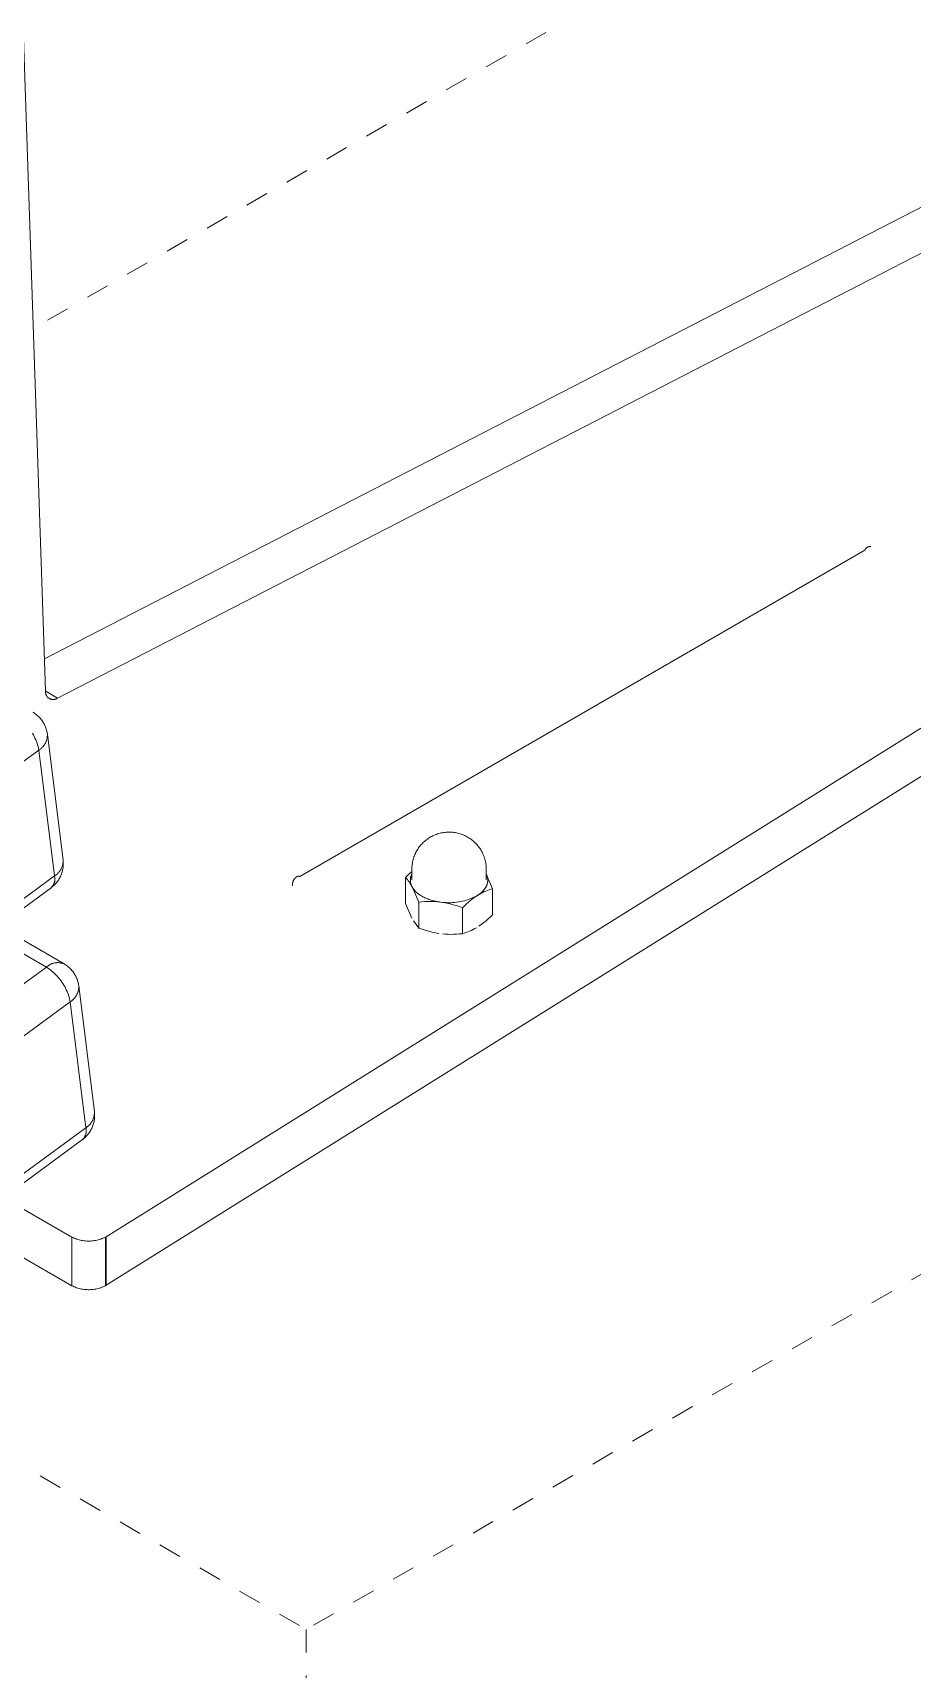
# Model space of a CAD drawing. Header units: inches. Extents: x -16 to 183, y -17 to 123.
# Drawn here: x 28.87 to 32.69, y -10.51 to -3.4 of the extents above; entities that cross this region are included whole.
import ezdxf

# ---------------------------------------------------------------- set-up
doc = ezdxf.new("R2010")
doc.units = ezdxf.units.IN
doc.linetypes.add('HIDDEN', pattern=[1.905, 1.27, -0.635])
doc.layers.add('ZANO_R', color=7, linetype='Continuous', lineweight=0)
doc.layers.add('ZANO_R_przerywana', color=250, linetype='HIDDEN', lineweight=0)

msp = doc.modelspace()

# ---------------------------------------------------------------- linework, layer by layer
at = {"layer": 'ZANO_R'}
for p, q in [((28.7437, -0.99104), (28.92195, -6.25838)), ((28.91722, -6.11867), (33.9804, -3.51143)), ((28.97381, -6.28926), (34.16326, -3.617)), ((29.18484, -8.62848), (34.96086, -5.02316)), ((29.18484, -8.83962), (34.96086, -5.23429)), ((32.48058, -5.64702), (30.02541, -7.06451)), ((32.48087, -5.64626), (32.48058, -5.64702)), ((32.48119, -5.64552), (32.48087, -5.64626)), ((32.48153, -5.64479), (32.48119, -5.64552)), ((32.4819, -5.64407), (32.48153, -5.64479)), ((32.48229, -5.64336), (32.4819, -5.64407)), ((32.48271, -5.64267), (32.48229, -5.64336)), ((32.48315, -5.64199), (32.48271, -5.64267)), ((32.48362, -5.64133), (32.48315, -5.64199)), ((32.4841, -5.64068), (32.48362, -5.64133)), ((32.48461, -5.64005), (32.4841, -5.64068)), ((32.48514, -5.63944), (32.48461, -5.64005)), ((32.48569, -5.63885), (32.48514, -5.63944)), ((32.48627, -5.63828), (32.48569, -5.63885)), ((32.48686, -5.63773), (32.48627, -5.63828)), ((32.48747, -5.63719), (32.48686, -5.63773)), ((32.48809, -5.63669), (32.48747, -5.63719)), ((32.48874, -5.6362), (32.48809, -5.63669)), ((32.4894, -5.63573), (32.48874, -5.6362)), ((32.49008, -5.63529), (32.4894, -5.63573)), ((32.49077, -5.63487), (32.49008, -5.63529)), ((32.49148, -5.63448), (32.49077, -5.63487)), ((32.4922, -5.63411), (32.49148, -5.63448)), ((32.49293, -5.63377), (32.4922, -5.63411)), ((32.49368, -5.63345), (32.49293, -5.63377)), ((32.49443, -5.63316), (32.49368, -5.63345)), ((32.49519, -5.63289), (32.49443, -5.63316)), ((32.49597, -5.63265), (32.49519, -5.63289)), ((32.49675, -5.63244), (32.49597, -5.63265)), ((32.49753, -5.63225), (32.49675, -5.63244)), ((32.49833, -5.6321), (32.49753, -5.63225)), ((32.49913, -5.63197), (32.49833, -5.6321)), ((32.49993, -5.63186), (32.49913, -5.63197)), ((32.50073, -5.63179), (32.49993, -5.63186)), ((32.50154, -5.63174), (32.50073, -5.63179)), ((32.50235, -5.63173), (32.50154, -5.63174)), ((32.50316, -5.63173), (32.50235, -5.63173)), ((32.50397, -5.63177), (32.50316, -5.63173)), ((32.50477, -5.63184), (32.50397, -5.63177)), ((32.50558, -5.63193), (32.50477, -5.63184)), ((32.50638, -5.63205), (32.50558, -5.63193)), ((28.92163, -6.26176), (28.9216, -6.26289)), ((28.9216, -6.26289), (28.9216, -6.26403)), ((28.9216, -6.26403), (28.92165, -6.26516)), ((28.9217, -6.26063), (28.92163, -6.26176)), ((28.92165, -6.26516), (28.92174, -6.26629)), ((28.9218, -6.2595), (28.9217, -6.26063)), ((28.92174, -6.26629), (28.92187, -6.26742)), ((28.92195, -6.25838), (28.9218, -6.2595)), ((28.92187, -6.26742), (28.92203, -6.26854)), ((28.97381, -6.28926), (28.92199, -6.25935)), ((28.92203, -6.26854), (28.92224, -6.26965)), ((28.92224, -6.26965), (28.92248, -6.27076)), ((28.92248, -6.27076), (28.92276, -6.27186)), ((28.92276, -6.27186), (28.92308, -6.27295)), ((28.92308, -6.27295), (28.92344, -6.27402)), ((28.92344, -6.27402), (28.92384, -6.27508)), ((28.92384, -6.27508), (28.92427, -6.27613)), ((28.92427, -6.27613), (28.92474, -6.27716)), ((28.92474, -6.27716), (28.92524, -6.27818)), ((28.92524, -6.27818), (28.92578, -6.27918)), ((28.92578, -6.27918), (28.92635, -6.28016)), ((28.92635, -6.28016), (28.92696, -6.28111)), ((28.92696, -6.28111), (28.9276, -6.28205)), ((28.9276, -6.28205), (28.92827, -6.28296)), ((28.92827, -6.28296), (28.92897, -6.28385)), ((28.92897, -6.28385), (28.9297, -6.28472)), ((28.9297, -6.28472), (28.93047, -6.28556)), ((28.93047, -6.28556), (28.93126, -6.28637)), ((28.93126, -6.28637), (28.93208, -6.28715)), ((28.93208, -6.28715), (28.93292, -6.28791)), ((28.93292, -6.28791), (28.9338, -6.28863)), ((28.9338, -6.28863), (28.93469, -6.28933)), ((28.93469, -6.28933), (28.93561, -6.28999)), ((28.93561, -6.28999), (28.93655, -6.29062)), ((28.93655, -6.29062), (28.93752, -6.29122)), ((28.93752, -6.29122), (28.9385, -6.29178)), ((28.9385, -6.29178), (28.9395, -6.29231)), ((28.9395, -6.29231), (28.94053, -6.2928)), ((28.94053, -6.2928), (28.94156, -6.29326)), ((28.94156, -6.29326), (28.94261, -6.29368)), ((28.94261, -6.29368), (28.94368, -6.29406)), ((28.94368, -6.29406), (28.94476, -6.29441)), ((28.94476, -6.29441), (28.94585, -6.29472)), ((28.94585, -6.29472), (28.94695, -6.29499)), ((28.94695, -6.29499), (28.94806, -6.29522)), ((28.94806, -6.29522), (28.94918, -6.29542)), ((28.94918, -6.29542), (28.9503, -6.29557)), ((28.9503, -6.29557), (28.95143, -6.29569)), ((28.95143, -6.29569), (28.95256, -6.29577)), ((28.95256, -6.29577), (28.95369, -6.2958)), ((28.95369, -6.2958), (28.95483, -6.2958)), ((28.95483, -6.2958), (28.95596, -6.29576)), ((28.95596, -6.29576), (28.95709, -6.29568)), ((28.95709, -6.29568), (28.95822, -6.29556)), ((28.95822, -6.29556), (28.95934, -6.2954)), ((28.95934, -6.2954), (28.96046, -6.2952)), ((28.96046, -6.2952), (28.96157, -6.29497)), ((28.96157, -6.29497), (28.96266, -6.29469)), ((28.96266, -6.29469), (28.96375, -6.29438)), ((28.96375, -6.29438), (28.96483, -6.29403)), ((28.96483, -6.29403), (28.9659, -6.29364)), ((28.9659, -6.29364), (28.96695, -6.29322)), ((28.96695, -6.29322), (28.96798, -6.29275)), ((28.96798, -6.29275), (28.969, -6.29226)), ((28.969, -6.29226), (28.97, -6.29173)), ((28.97, -6.29173), (28.97099, -6.29116)), ((28.97099, -6.29116), (28.97195, -6.29056)), ((28.97195, -6.29056), (28.97289, -6.28993)), ((28.97289, -6.28993), (28.97381, -6.28926)), ((28.86575, -6.35047), (28.86954, -6.35274)), ((28.86954, -6.35274), (28.87325, -6.35514)), ((28.87325, -6.35514), (28.87687, -6.35767)), ((28.87687, -6.35767), (28.8804, -6.36032)), ((28.8804, -6.36032), (28.88384, -6.36308)), ((28.88384, -6.36308), (28.88719, -6.36597)), ((28.88719, -6.36597), (28.89043, -6.36896)), ((28.89043, -6.36896), (28.89357, -6.37207)), ((28.89357, -6.37207), (28.89661, -6.37528)), ((28.89661, -6.37528), (28.89953, -6.37859)), ((28.89953, -6.37859), (28.90233, -6.382)), ((28.90233, -6.382), (28.90502, -6.38551)), ((28.90502, -6.38551), (28.90759, -6.3891)), ((28.90759, -6.3891), (28.91003, -6.39278)), ((28.91003, -6.39278), (28.91235, -6.39654)), ((28.86852, -6.44933), (28.86465, -6.44254)), ((28.87217, -6.45625), (28.86852, -6.44933)), ((28.87558, -6.46329), (28.87217, -6.45625)), ((28.87874, -6.47044), (28.87558, -6.46329)), ((28.91235, -6.39654), (28.91453, -6.40038)), ((28.91453, -6.40038), (28.91659, -6.40429)), ((28.91659, -6.40429), (28.91851, -6.40827)), ((28.91851, -6.40827), (28.92029, -6.41231)), ((28.92029, -6.41231), (28.92193, -6.41641)), ((28.92193, -6.41641), (28.92343, -6.42056)), ((28.92343, -6.42056), (28.92479, -6.42477)), ((28.92479, -6.42477), (28.926, -6.42901)), ((28.926, -6.42901), (28.92707, -6.4333)), ((28.92707, -6.4333), (28.92799, -6.43762)), ((28.92737, -6.46732), (28.92794, -6.46474)), ((28.92794, -6.46474), (28.92841, -6.46214)), ((28.92799, -6.43762), (28.92877, -6.44197)), ((28.92841, -6.46214), (28.9288, -6.45953)), ((28.92877, -6.44197), (28.92939, -6.44634)), ((28.9288, -6.45953), (28.9291, -6.4569)), ((28.9291, -6.4569), (28.92931, -6.45427)), ((28.92931, -6.45427), (28.92943, -6.45162)), ((28.92946, -6.44898), (28.92939, -6.44634)), ((28.92941, -6.44646), (28.99748, -6.99297)), ((28.92943, -6.45162), (28.92946, -6.44898)), ((28.89253, -6.51522), (28.38509, -6.88681)), ((28.88167, -6.4777), (28.87874, -6.47044)), ((28.88435, -6.48505), (28.88167, -6.4777)), ((28.88677, -6.49248), (28.88435, -6.48505)), ((28.88895, -6.5), (28.88677, -6.49248)), ((28.89087, -6.50758), (28.88895, -6.5)), ((28.89253, -6.51522), (28.89087, -6.50758)), ((28.89253, -6.51522), (28.89476, -6.51381)), ((28.96061, -7.06185), (28.89253, -6.51522)), ((28.89476, -6.51381), (28.89695, -6.51232)), ((28.89695, -6.51232), (28.89908, -6.51076)), ((28.89908, -6.51076), (28.90116, -6.50912)), ((28.90116, -6.50912), (28.90318, -6.50742)), ((28.90318, -6.50742), (28.90514, -6.50564)), ((28.90514, -6.50564), (28.90703, -6.5038)), ((28.90703, -6.5038), (28.90887, -6.5019)), ((28.90887, -6.5019), (28.91063, -6.49993)), ((28.91063, -6.49993), (28.91233, -6.49791)), ((28.91233, -6.49791), (28.91396, -6.49582)), ((28.91396, -6.49582), (28.91551, -6.49368)), ((28.91551, -6.49368), (28.91699, -6.49149)), ((28.91699, -6.49149), (28.9184, -6.48926)), ((28.9184, -6.48926), (28.91972, -6.48697)), ((28.91972, -6.48697), (28.92097, -6.48464)), ((28.92097, -6.48464), (28.92214, -6.48227)), ((28.92214, -6.48227), (28.92322, -6.47986)), ((28.92322, -6.47986), (28.92422, -6.47741)), ((28.92422, -6.47741), (28.92514, -6.47493)), ((28.92514, -6.47493), (28.92597, -6.47242)), ((28.92597, -6.47242), (28.92671, -6.46988)), ((28.92671, -6.46988), (28.92737, -6.46732)), ((30.5896, -6.89559), (30.59433, -6.89279)), ((30.59433, -6.89279), (30.59916, -6.89015)), ((30.59916, -6.89015), (30.60408, -6.88767)), ((30.60408, -6.88767), (30.60907, -6.88537)), ((30.60907, -6.88537), (30.61414, -6.88324)), ((30.61414, -6.88324), (30.61929, -6.88128)), ((30.61929, -6.88128), (30.62449, -6.87949)), ((30.62449, -6.87949), (30.62975, -6.87789)), ((30.62975, -6.87789), (30.63507, -6.87646)), ((30.63507, -6.87646), (30.64043, -6.87522)), ((30.64043, -6.87522), (30.64583, -6.87416)), ((30.64583, -6.87416), (30.65126, -6.87328)), ((30.65126, -6.87328), (30.65672, -6.87259)), ((30.65672, -6.87259), (30.6622, -6.87209)), ((30.6622, -6.87209), (30.66769, -6.87177)), ((30.66769, -6.87177), (30.67319, -6.87164)), ((30.67319, -6.87164), (30.67869, -6.8717)), ((30.67869, -6.8717), (30.68419, -6.87194)), ((30.68419, -6.87194), (30.68968, -6.87237)), ((30.68968, -6.87237), (30.69514, -6.87299)), ((30.69514, -6.87299), (30.70063, -6.8738)), ((30.70063, -6.8738), (30.70609, -6.8748)), ((30.70609, -6.8748), (30.7115, -6.87598)), ((30.7115, -6.87598), (30.71688, -6.87735)), ((30.71688, -6.87735), (30.7222, -6.87891)), ((30.7222, -6.87891), (30.72747, -6.88064)), ((30.72747, -6.88064), (30.73267, -6.88256)), ((30.73267, -6.88256), (30.73781, -6.88465)), ((30.73781, -6.88465), (30.74287, -6.88692)), ((30.74287, -6.88692), (30.74785, -6.88936)), ((30.74785, -6.88936), (30.75275, -6.89196)), ((30.75275, -6.89196), (30.75755, -6.89474)), ((30.52582, -6.96935), (30.52809, -6.96433)), ((30.52809, -6.96433), (30.53052, -6.95939)), ((30.53052, -6.95939), (30.53311, -6.95454)), ((30.53311, -6.95454), (30.53588, -6.94978)), ((30.53588, -6.94978), (30.5388, -6.94512)), ((30.5388, -6.94512), (30.54188, -6.94056)), ((30.54188, -6.94056), (30.54511, -6.93611)), ((30.54511, -6.93611), (30.54849, -6.93177)), ((30.54849, -6.93177), (30.55202, -6.92754)), ((30.55202, -6.92754), (30.55569, -6.92344)), ((30.55569, -6.92344), (30.55949, -6.91947)), ((30.55949, -6.91947), (30.56343, -6.91563)), ((30.56343, -6.91563), (30.5675, -6.91193)), ((30.5675, -6.91193), (30.57169, -6.90836)), ((30.57169, -6.90836), (30.576, -6.90494)), ((30.576, -6.90494), (30.58043, -6.90167)), ((30.58043, -6.90167), (30.58496, -6.89855)), ((30.58496, -6.89855), (30.5896, -6.89559)), ((30.75755, -6.89474), (30.76225, -6.89768)), ((30.76225, -6.89768), (30.76685, -6.90078)), ((30.76685, -6.90078), (30.77134, -6.90403)), ((30.77134, -6.90403), (30.77572, -6.90744)), ((30.77572, -6.90744), (30.77997, -6.91099)), ((30.77997, -6.91099), (30.78411, -6.91469)), ((30.78411, -6.91469), (30.78811, -6.91853)), ((30.78811, -6.91853), (30.79198, -6.9225)), ((30.79198, -6.9225), (30.79571, -6.92661)), ((30.79571, -6.92661), (30.7993, -6.93084)), ((30.7993, -6.93084), (30.80274, -6.93519)), ((30.80274, -6.93519), (30.80603, -6.93965)), ((30.80603, -6.93965), (30.80916, -6.94423)), ((30.80916, -6.94423), (30.81214, -6.94891)), ((30.81214, -6.94891), (30.81495, -6.95369)), ((30.81495, -6.95369), (30.8176, -6.95856)), ((30.8176, -6.95856), (30.82007, -6.96352)), ((30.82007, -6.96352), (30.82238, -6.96856)), ((28.98648, -7.03588), (28.98781, -7.0336)), ((28.98781, -7.0336), (28.98906, -7.03127)), ((28.98906, -7.03127), (28.99022, -7.02889)), ((28.99022, -7.02889), (28.99131, -7.02648)), ((28.99131, -7.02648), (28.99231, -7.02404)), ((28.99231, -7.02404), (28.99322, -7.02156)), ((28.99322, -7.02156), (28.99405, -7.01905)), ((28.99405, -7.01905), (28.9948, -7.01651)), ((28.9948, -7.01651), (28.99545, -7.01395)), ((28.99583, -7.03515), (28.99485, -7.03951)), ((28.99545, -7.01395), (28.99602, -7.01137)), ((28.99665, -7.03075), (28.99583, -7.03515)), ((28.99602, -7.01137), (28.9965, -7.00877)), ((28.9965, -7.00877), (28.99689, -7.00615)), ((28.99733, -7.02634), (28.99665, -7.03075)), ((28.99689, -7.00615), (28.99719, -7.00353)), ((28.99719, -7.00353), (28.9974, -7.00089)), ((28.99785, -7.0219), (28.99733, -7.02634)), ((28.9974, -7.00089), (28.99751, -6.99825)), ((28.99754, -6.99561), (28.99748, -6.99297)), ((28.99751, -6.99825), (28.99754, -6.99561)), ((28.99773, -6.99512), (28.99813, -6.99957)), ((28.99821, -7.01744), (28.99785, -7.0219)), ((28.99813, -6.99957), (28.99839, -7.00404)), ((28.99842, -7.01298), (28.99821, -7.01744)), ((28.99839, -7.00404), (28.99848, -7.00851)), ((28.99848, -7.00851), (28.99842, -7.01298)), ((30.51265, -7.03325), (30.51275, -7.02778)), ((30.51265, -7.07823), (30.51265, -7.03325)), ((30.51275, -7.02778), (30.51302, -7.02232)), ((30.51302, -7.02232), (30.51349, -7.01686)), ((30.51349, -7.01686), (30.51413, -7.01143)), ((30.51413, -7.01143), (30.51496, -7.00602)), ((30.51496, -7.00602), (30.51598, -7.00064)), ((30.51598, -7.00064), (30.51717, -6.9953)), ((30.51717, -6.9953), (30.51855, -6.99001)), ((30.51855, -6.99001), (30.5201, -6.98476)), ((30.5201, -6.98476), (30.52183, -6.97957)), ((30.52183, -6.97957), (30.52374, -6.97444)), ((30.52374, -6.97444), (30.52582, -6.96935)), ((30.82238, -6.96856), (30.82451, -6.97368)), ((30.82451, -6.97368), (30.82647, -6.97887)), ((30.82647, -6.97887), (30.82824, -6.98413)), ((30.82824, -6.98413), (30.82984, -6.98944)), ((30.82984, -6.98944), (30.83125, -6.9948)), ((30.83125, -6.9948), (30.83248, -7.00021)), ((30.83248, -7.00021), (30.83352, -7.00566)), ((30.83352, -7.00566), (30.83437, -7.01114)), ((30.83437, -7.01114), (30.83504, -7.01664)), ((30.83504, -7.01664), (30.83551, -7.02217)), ((30.83551, -7.02217), (30.8358, -7.02771)), ((30.8358, -7.02771), (30.83589, -7.03325)), ((30.83589, -7.03325), (30.83589, -7.07823)), ((28.45318, -7.43344), (28.96061, -7.06185)), ((28.95136, -7.10686), (28.95244, -7.10539)), ((28.95244, -7.10539), (28.95347, -7.10388)), ((28.95347, -7.10388), (28.95444, -7.10233)), ((28.95688, -7.10408), (28.95354, -7.10705)), ((28.95444, -7.10233), (28.95537, -7.10075)), ((28.95537, -7.10075), (28.95623, -7.09915)), ((28.95623, -7.09915), (28.95705, -7.09751)), ((28.96011, -7.10099), (28.95688, -7.10408)), ((28.95705, -7.09751), (28.9578, -7.09585)), ((28.9578, -7.09585), (28.9585, -7.09416)), ((28.9585, -7.09416), (28.95914, -7.09244)), ((28.95914, -7.09244), (28.95972, -7.09071)), ((28.95972, -7.09071), (28.96024, -7.08896)), ((28.96323, -7.09779), (28.96011, -7.10099)), ((28.96024, -7.08896), (28.9607, -7.08719)), ((28.96061, -7.06185), (28.96285, -7.06044)), ((28.96102, -7.06363), (28.96061, -7.06185)), ((28.9607, -7.08719), (28.9611, -7.08541)), ((28.96137, -7.06542), (28.96102, -7.06363)), ((28.9611, -7.08541), (28.96144, -7.08361)), ((28.96166, -7.06723), (28.96137, -7.06542)), ((28.96144, -7.08361), (28.96171, -7.0818)), ((28.96189, -7.06904), (28.96166, -7.06723)), ((28.96171, -7.0818), (28.96192, -7.07999)), ((28.96205, -7.07086), (28.96189, -7.06904)), ((28.96192, -7.07999), (28.96207, -7.07817)), ((28.96215, -7.07269), (28.96205, -7.07086)), ((28.96207, -7.07817), (28.96216, -7.07634)), ((28.96219, -7.07452), (28.96215, -7.07269)), ((28.96216, -7.07634), (28.96219, -7.07452)), ((28.96285, -7.06044), (28.96503, -7.05895)), ((28.96625, -7.09449), (28.96323, -7.09779)), ((28.96503, -7.05895), (28.96716, -7.05739)), ((28.96914, -7.09108), (28.96625, -7.09449)), ((28.96716, -7.05739), (28.96924, -7.05575)), ((28.97192, -7.08758), (28.96914, -7.09108)), ((28.96924, -7.05575), (28.97126, -7.05404)), ((28.97126, -7.05404), (28.97322, -7.05227)), ((28.97457, -7.08398), (28.97192, -7.08758)), ((28.97322, -7.05227), (28.97512, -7.05043)), ((28.97709, -7.08029), (28.97457, -7.08398)), ((28.97512, -7.05043), (28.97695, -7.04852)), ((28.97695, -7.04852), (28.97872, -7.04656)), ((28.97949, -7.07652), (28.97709, -7.08029)), ((28.97872, -7.04656), (28.98041, -7.04453)), ((28.98176, -7.07267), (28.97949, -7.07652)), ((28.98041, -7.04453), (28.98204, -7.04245)), ((28.98389, -7.06874), (28.98176, -7.07267)), ((28.98204, -7.04245), (28.9836, -7.04031)), ((28.9836, -7.04031), (28.98508, -7.03812)), ((28.98588, -7.06474), (28.98389, -7.06874)), ((28.98508, -7.03812), (28.98648, -7.03588)), ((28.98774, -7.06067), (28.98588, -7.06474)), ((28.98945, -7.05654), (28.98774, -7.06067)), ((28.99102, -7.05236), (28.98945, -7.05654)), ((28.99244, -7.04812), (28.99102, -7.05236)), ((28.99372, -7.04383), (28.99244, -7.04812)), ((28.99485, -7.03951), (28.99372, -7.04383)), ((29.99424, -7.09603), (29.9942, -7.09693)), ((29.9942, -7.09693), (29.9942, -7.09737)), ((29.9942, -7.09737), (29.9942, -7.09781)), ((29.9942, -7.09781), (29.99421, -7.09824)), ((29.99421, -7.09824), (29.99423, -7.09867)), ((29.99423, -7.09867), (29.99425, -7.09909)), ((29.9943, -7.0951), (29.99424, -7.09603)), ((29.99425, -7.09909), (29.99428, -7.0995)), ((29.99428, -7.0995), (29.99432, -7.0999)), ((29.99441, -7.09415), (29.9943, -7.0951)), ((29.99432, -7.0999), (29.99437, -7.1003)), ((29.99437, -7.1003), (29.99443, -7.10068)), ((29.99454, -7.09319), (29.99441, -7.09415)), ((29.99443, -7.10068), (29.99449, -7.10106)), ((29.99449, -7.10106), (29.99456, -7.10144)), ((29.99471, -7.09221), (29.99454, -7.09319)), ((29.99456, -7.10144), (29.99463, -7.1018)), ((29.99463, -7.1018), (29.99471, -7.10216)), ((29.99491, -7.09122), (29.99471, -7.09221)), ((29.99471, -7.10216), (29.9948, -7.10251)), ((29.9948, -7.10251), (29.9949, -7.10285)), ((29.9949, -7.10285), (29.995, -7.10318)), ((29.99514, -7.09021), (29.99491, -7.09122)), ((29.99541, -7.0892), (29.99514, -7.09021)), ((29.9957, -7.08819), (29.99541, -7.0892)), ((29.99603, -7.08718), (29.9957, -7.08819)), ((29.99639, -7.08616), (29.99603, -7.08718)), ((29.99678, -7.08516), (29.99639, -7.08616)), ((29.99719, -7.08415), (29.99678, -7.08516)), ((29.99763, -7.08316), (29.99719, -7.08415)), ((29.99809, -7.08218), (29.99763, -7.08316)), ((29.99858, -7.08121), (29.99809, -7.08218)), ((29.99909, -7.08027), (29.99858, -7.08121)), ((29.99961, -7.07933), (29.99909, -7.08027)), ((30.00015, -7.07843), (29.99961, -7.07933)), ((30.00071, -7.07754), (30.00015, -7.07843)), ((30.00128, -7.07668), (30.00071, -7.07754)), ((30.00187, -7.07584), (30.00128, -7.07668)), ((30.00246, -7.07503), (30.00187, -7.07584)), ((30.00306, -7.07425), (30.00246, -7.07503)), ((30.00367, -7.07349), (30.00306, -7.07425)), ((30.00431, -7.07274), (30.00367, -7.07349)), ((30.00496, -7.072), (30.00431, -7.07274)), ((30.00564, -7.07128), (30.00496, -7.072)), ((30.00633, -7.07057), (30.00564, -7.07128)), ((30.00704, -7.06989), (30.00633, -7.07057)), ((30.00777, -7.06923), (30.00704, -7.06989)), ((30.00851, -7.06859), (30.00777, -7.06923)), ((30.00926, -7.06798), (30.00851, -7.06859)), ((30.01002, -7.0674), (30.00926, -7.06798)), ((30.01079, -7.06686), (30.01002, -7.0674)), ((30.01157, -7.06634), (30.01079, -7.06686)), ((30.01196, -7.0661), (30.01157, -7.06634)), ((30.01235, -7.06587), (30.01196, -7.0661)), ((30.01275, -7.06564), (30.01235, -7.06587)), ((30.01314, -7.06543), (30.01275, -7.06564)), ((30.01353, -7.06522), (30.01314, -7.06543)), ((30.01392, -7.06502), (30.01353, -7.06522)), ((30.01432, -7.06484), (30.01392, -7.06502)), ((30.01471, -7.06466), (30.01432, -7.06484)), ((30.0151, -7.0645), (30.01471, -7.06466)), ((30.01549, -7.06434), (30.0151, -7.0645)), ((30.01587, -7.0642), (30.01549, -7.06434)), ((30.01626, -7.06407), (30.01587, -7.0642)), ((30.01664, -7.06394), (30.01626, -7.06407)), ((30.01702, -7.06383), (30.01664, -7.06394)), ((30.0174, -7.06373), (30.01702, -7.06383)), ((30.01778, -7.06364), (30.0174, -7.06373)), ((30.01815, -7.06356), (30.01778, -7.06364)), ((30.01852, -7.06349), (30.01815, -7.06356)), ((30.01888, -7.06343), (30.01852, -7.06349)), ((30.01924, -7.06338), (30.01888, -7.06343)), ((30.0196, -7.06335), (30.01924, -7.06338)), ((30.01996, -7.06332), (30.0196, -7.06335)), ((30.0203, -7.06331), (30.01996, -7.06332)), ((30.02065, -7.0633), (30.0203, -7.06331)), ((30.02099, -7.0633), (30.02065, -7.0633)), ((30.02132, -7.06332), (30.02099, -7.0633)), ((30.02165, -7.06335), (30.02132, -7.06332)), ((30.02198, -7.06338), (30.02165, -7.06335)), ((30.0223, -7.06343), (30.02198, -7.06338)), ((30.02261, -7.06348), (30.0223, -7.06343)), ((30.02292, -7.06354), (30.02261, -7.06348)), ((30.02322, -7.06362), (30.02292, -7.06354)), ((30.02351, -7.0637), (30.02322, -7.06362)), ((30.0238, -7.06379), (30.02351, -7.0637)), ((30.02409, -7.06389), (30.0238, -7.06379)), ((30.02436, -7.064), (30.02409, -7.06389)), ((30.02463, -7.06411), (30.02436, -7.064)), ((30.0249, -7.06424), (30.02463, -7.06411)), ((30.02516, -7.06437), (30.0249, -7.06424)), ((30.02541, -7.06451), (30.02516, -7.06437)), ((30.49858, -7.05548), (30.48494, -7.06836)), ((30.48494, -7.18108), (30.48494, -7.06836)), ((30.48494, -7.06836), (30.48913, -7.07307)), ((30.48913, -7.07307), (30.49317, -7.07793)), ((30.49317, -7.07793), (30.49703, -7.08291)), ((30.49703, -7.08291), (30.50074, -7.08802)), ((30.51265, -7.04308), (30.49858, -7.05548)), ((30.50074, -7.08802), (30.50426, -7.09325)), ((30.50426, -7.09325), (30.50762, -7.09859)), ((30.50619, -7.081), (30.50622, -7.079)), ((30.50623, -7.08299), (30.50619, -7.081)), ((30.50622, -7.079), (30.50631, -7.07701)), ((30.50634, -7.08498), (30.50623, -7.08299)), ((30.50631, -7.07701), (30.50648, -7.07502)), ((30.50652, -7.08697), (30.50634, -7.08498)), ((30.50648, -7.07502), (30.50671, -7.07304)), ((30.50676, -7.08895), (30.50652, -7.08697)), ((30.50671, -7.07304), (30.50701, -7.07107)), ((30.50707, -7.09092), (30.50676, -7.08895)), ((30.50701, -7.07107), (30.50737, -7.06911)), ((30.50745, -7.09288), (30.50707, -7.09092)), ((30.50737, -7.06911), (30.50781, -7.06716)), ((30.5079, -7.09482), (30.50745, -7.09288)), ((30.50762, -7.09859), (30.51079, -7.10404)), ((30.50781, -7.06716), (30.50831, -7.06523)), ((30.50841, -7.09675), (30.5079, -7.09482)), ((30.50831, -7.06523), (30.50887, -7.06332)), ((30.50899, -7.09866), (30.50841, -7.09675)), ((30.50887, -7.06332), (30.5095, -7.06143)), ((30.50963, -7.10055), (30.50899, -7.09866)), ((30.5095, -7.06143), (30.51019, -7.05956)), ((30.51033, -7.10241), (30.50963, -7.10055)), ((30.51019, -7.05956), (30.51095, -7.05771)), ((30.5111, -7.10425), (30.51033, -7.10241)), ((30.51079, -7.10404), (30.51378, -7.1096)), ((30.51095, -7.05771), (30.51177, -7.05589)), ((30.51194, -7.10606), (30.5111, -7.10425)), ((30.51177, -7.05589), (30.51265, -7.0541)), ((30.51283, -7.10785), (30.51194, -7.10606)), ((30.83639, -7.10637), (30.83565, -7.1079)), ((30.8636, -7.11767), (30.83589, -7.05404)), ((30.83589, -7.0541), (30.83658, -7.05554)), ((30.8371, -7.10484), (30.83639, -7.10637)), ((30.83658, -7.05554), (30.83724, -7.05699)), ((30.83776, -7.1033), (30.8371, -7.10484)), ((30.83724, -7.05699), (30.83786, -7.05845)), ((30.83838, -7.10175), (30.83776, -7.1033)), ((30.83786, -7.05845), (30.83844, -7.05993)), ((30.83895, -7.1002), (30.83838, -7.10175)), ((30.83844, -7.05993), (30.83898, -7.06141)), ((30.83948, -7.09864), (30.83895, -7.1002)), ((30.83898, -7.06141), (30.83948, -7.0629)), ((30.83948, -7.0629), (30.83995, -7.0644)), ((30.83996, -7.09708), (30.83948, -7.09864)), ((30.83995, -7.0644), (30.84038, -7.06591)), ((30.8404, -7.09552), (30.83996, -7.09708)), ((30.84038, -7.06591), (30.84076, -7.06743)), ((30.8408, -7.09395), (30.8404, -7.09552)), ((30.84076, -7.06743), (30.84111, -7.06895)), ((30.84115, -7.09238), (30.8408, -7.09395)), ((30.84111, -7.06895), (30.84141, -7.07049)), ((30.84145, -7.09081), (30.84115, -7.09238)), ((30.84141, -7.07049), (30.84167, -7.07203)), ((30.84171, -7.08923), (30.84145, -7.09081)), ((30.84167, -7.07203), (30.84189, -7.07357)), ((30.84193, -7.08766), (30.84171, -7.08923)), ((30.84189, -7.07357), (30.84207, -7.07512)), ((30.8421, -7.08608), (30.84193, -7.08766)), ((30.84207, -7.07512), (30.84221, -7.07668)), ((30.84223, -7.08451), (30.8421, -7.08608)), ((30.84221, -7.07668), (30.8423, -7.07824)), ((30.84231, -7.08294), (30.84223, -7.08451)), ((30.8423, -7.07824), (30.84235, -7.0798)), ((30.84235, -7.08137), (30.84231, -7.08294)), ((30.84235, -7.0798), (30.84235, -7.08137)), ((28.94524, -7.11363), (28.43914, -7.48424)), ((28.94524, -7.11363), (28.94655, -7.11236)), ((28.94655, -7.11236), (28.94782, -7.11105)), ((28.9501, -7.10991), (28.94657, -7.11265)), ((28.94782, -7.11105), (28.94905, -7.10969)), ((28.94905, -7.10969), (28.95023, -7.1083)), ((28.95354, -7.10705), (28.9501, -7.10991)), ((28.95023, -7.1083), (28.95136, -7.10686)), ((30.51378, -7.1096), (30.51283, -7.10785)), ((30.51378, -7.1096), (30.54262, -7.17535)), ((30.51458, -7.11105), (30.51378, -7.1096)), ((30.51543, -7.11249), (30.51458, -7.11105)), ((30.51632, -7.11393), (30.51543, -7.11249)), ((30.51725, -7.11538), (30.51632, -7.11393)), ((30.51822, -7.11681), (30.51725, -7.11538)), ((30.51924, -7.11825), (30.51822, -7.11681)), ((30.5203, -7.11968), (30.51924, -7.11825)), ((30.5214, -7.1211), (30.5203, -7.11968)), ((30.52254, -7.12252), (30.5214, -7.1211)), ((30.52373, -7.12393), (30.52254, -7.12252)), ((30.52497, -7.12533), (30.52373, -7.12393)), ((30.52624, -7.12673), (30.52497, -7.12533)), ((30.52756, -7.12812), (30.52624, -7.12673)), ((30.52892, -7.12949), (30.52756, -7.12812)), ((30.53032, -7.13086), (30.52892, -7.12949)), ((30.53177, -7.13222), (30.53032, -7.13086)), ((30.53326, -7.13357), (30.53177, -7.13222)), ((30.53479, -7.13491), (30.53326, -7.13357)), ((30.53797, -7.13754), (30.53479, -7.13491)), ((30.54131, -7.14012), (30.53797, -7.13754)), ((30.54481, -7.14265), (30.54131, -7.14012)), ((30.54262, -7.17535), (30.5561, -7.17395)), ((30.54262, -7.17535), (30.54262, -7.28808)), ((30.54845, -7.14511), (30.54481, -7.14265)), ((30.55225, -7.1475), (30.54845, -7.14511)), ((30.55619, -7.14982), (30.55225, -7.1475)), ((30.5561, -7.17395), (30.56963, -7.17301)), ((30.56026, -7.15206), (30.55619, -7.14982)), ((30.56446, -7.15423), (30.56026, -7.15206)), ((30.56878, -7.15631), (30.56446, -7.15423)), ((30.57321, -7.1583), (30.56878, -7.15631)), ((30.56963, -7.17301), (30.58318, -7.17255)), ((30.57775, -7.16021), (30.57321, -7.1583)), ((30.58239, -7.16202), (30.57775, -7.16021)), ((30.58711, -7.16374), (30.58239, -7.16202)), ((30.58318, -7.17255), (30.59673, -7.17256)), ((30.59191, -7.16536), (30.58711, -7.16374)), ((30.59679, -7.16688), (30.59191, -7.16536)), ((30.59673, -7.17256), (30.61028, -7.17304)), ((30.60173, -7.1683), (30.59679, -7.16688)), ((30.60672, -7.16962), (30.60173, -7.1683)), ((30.61175, -7.17084), (30.60672, -7.16962)), ((30.61028, -7.17304), (30.6238, -7.174)), ((30.61682, -7.17196), (30.61175, -7.17084)), ((30.62192, -7.17298), (30.61682, -7.17196)), ((30.62703, -7.17389), (30.62192, -7.17298)), ((30.6238, -7.174), (30.63729, -7.17542)), ((30.63216, -7.17471), (30.62703, -7.17389)), ((30.63729, -7.17542), (30.63216, -7.17471)), ((30.63729, -7.17542), (30.65112, -7.1776)), ((30.64595, -7.17657), (30.63729, -7.17542)), ((30.65464, -7.17742), (30.64595, -7.17657)), ((30.65112, -7.1776), (30.66487, -7.18023)), ((30.66336, -7.17797), (30.65464, -7.17742)), ((30.68956, -7.17782), (30.68083, -7.17817)), ((30.69827, -7.17717), (30.68956, -7.17782)), ((30.70695, -7.17622), (30.69827, -7.17717)), ((30.7156, -7.17497), (30.70695, -7.17622)), ((30.7242, -7.17342), (30.7156, -7.17497)), ((30.73274, -7.17158), (30.7242, -7.17342)), ((30.74121, -7.16945), (30.73274, -7.17158)), ((30.74961, -7.16703), (30.74121, -7.16945)), ((30.74958, -7.18334), (30.75877, -7.17541)), ((30.75791, -7.16432), (30.74961, -7.16703)), ((30.76612, -7.16132), (30.75791, -7.16432)), ((30.75877, -7.17541), (30.76819, -7.16777)), ((30.77422, -7.15805), (30.76612, -7.16132)), ((30.76819, -7.16777), (30.77783, -7.16041)), ((30.7822, -7.1545), (30.77422, -7.15805)), ((30.77783, -7.16041), (30.7877, -7.15335)), ((30.79006, -7.15068), (30.7822, -7.1545)), ((30.7877, -7.15335), (30.79778, -7.14659)), ((30.79778, -7.14659), (30.79006, -7.15068)), ((30.79778, -7.14659), (30.80463, -7.14243)), ((30.80121, -7.14437), (30.79778, -7.14659)), ((30.80455, -7.14208), (30.80121, -7.14437)), ((30.80779, -7.13971), (30.80455, -7.14208)), ((30.80463, -7.14243), (30.81162, -7.1385)), ((30.81092, -7.13726), (30.80779, -7.13971)), ((30.81394, -7.13475), (30.81092, -7.13726)), ((30.81162, -7.1385), (30.81873, -7.13481)), ((30.81683, -7.13217), (30.81394, -7.13475)), ((30.81823, -7.13085), (30.81683, -7.13217)), ((30.8196, -7.12952), (30.81823, -7.13085)), ((30.81873, -7.13481), (30.82597, -7.13134)), ((30.82093, -7.12817), (30.8196, -7.12952)), ((30.82223, -7.12681), (30.82093, -7.12817)), ((30.82349, -7.12543), (30.82223, -7.12681)), ((30.82472, -7.12403), (30.82349, -7.12543)), ((30.82591, -7.12263), (30.82472, -7.12403)), ((30.82706, -7.12121), (30.82591, -7.12263)), ((30.82597, -7.13134), (30.83331, -7.12812)), ((30.82817, -7.11977), (30.82706, -7.12121)), ((30.82925, -7.11833), (30.82817, -7.11977)), ((30.83029, -7.11687), (30.82925, -7.11833)), ((30.83128, -7.1154), (30.83029, -7.11687)), ((30.83224, -7.11392), (30.83128, -7.1154)), ((30.83315, -7.11243), (30.83224, -7.11392)), ((30.83403, -7.11093), (30.83315, -7.11243)), ((30.83331, -7.12812), (30.84075, -7.12514)), ((30.83486, -7.10942), (30.83403, -7.11093)), ((30.83565, -7.1079), (30.83486, -7.10942)), ((30.84075, -7.12514), (30.84828, -7.1224)), ((30.84828, -7.1224), (30.8559, -7.11991)), ((30.8559, -7.11991), (30.8636, -7.11767)), ((30.8636, -7.11767), (30.8636, -7.2304)), ((30.51286, -7.24512), (30.48494, -7.18108)), ((30.67209, -7.17822), (30.66336, -7.17797)), ((30.66487, -7.18023), (30.67853, -7.18331)), ((30.68083, -7.17817), (30.67209, -7.17822)), ((30.67853, -7.18331), (30.69208, -7.18683)), ((30.69208, -7.18683), (30.70551, -7.19079)), ((30.70551, -7.19079), (30.71881, -7.19518)), ((30.71881, -7.19518), (30.73195, -7.20001)), ((30.73195, -7.20001), (30.74064, -7.19154)), ((30.73195, -7.31273), (30.73195, -7.20001)), ((30.74064, -7.19154), (30.74958, -7.18334)), ((30.84464, -7.2482), (30.83475, -7.25665)), ((30.85426, -7.23945), (30.84464, -7.2482)), ((30.8636, -7.2304), (30.85426, -7.23945)), ((28.92512, -7.45808), (28.67335, -7.31273)), ((28.71818, -7.2799), (29.00165, -7.44357)), ((30.54262, -7.28808), (30.51912, -7.25628)), ((30.54262, -7.28808), (30.55675, -7.29323)), ((30.55675, -7.29323), (30.57105, -7.29789)), ((30.57105, -7.29789), (30.5855, -7.30206)), ((30.5855, -7.30206), (30.60009, -7.30574)), ((30.60009, -7.30574), (30.61479, -7.30891)), ((30.61479, -7.30891), (30.62959, -7.31157)), ((30.64505, -7.31358), (30.65745, -7.31464)), ((30.65745, -7.31464), (30.66987, -7.3153)), ((30.66987, -7.3153), (30.68231, -7.31557)), ((30.68231, -7.31557), (30.69474, -7.31545)), ((30.69474, -7.31545), (30.70717, -7.31493)), ((30.70717, -7.31493), (30.71958, -7.31403)), ((30.71958, -7.31403), (30.73195, -7.31273)), ((30.73996, -7.3104), (30.73195, -7.31273)), ((30.74789, -7.30779), (30.73996, -7.3104)), ((30.75572, -7.30492), (30.74789, -7.30779)), ((30.76345, -7.30178), (30.75572, -7.30492)), ((30.77107, -7.29838), (30.76345, -7.30178)), ((30.77857, -7.29472), (30.77107, -7.29838)), ((30.78593, -7.2908), (30.77857, -7.29472)), ((30.79317, -7.28664), (30.78593, -7.2908)), ((30.8142, -7.27261), (30.80357, -7.2801)), ((30.8246, -7.26479), (30.8142, -7.27261)), ((30.83475, -7.25665), (30.8246, -7.26479)), ((28.41768, -7.82967), (28.92512, -7.45808)), ((28.92512, -7.45808), (28.92697, -7.4564)), ((28.93166, -7.46236), (28.92512, -7.45808)), ((28.92697, -7.4564), (28.92888, -7.45479)), ((28.92888, -7.45479), (28.93084, -7.45324)), ((28.93084, -7.45324), (28.93285, -7.45176)), ((28.93285, -7.45176), (28.93492, -7.45035)), ((28.93492, -7.45035), (28.93703, -7.44901)), ((28.93703, -7.44901), (28.93919, -7.44775)), ((28.93919, -7.44775), (28.94139, -7.44656)), ((28.94139, -7.44656), (28.94363, -7.44545)), ((28.94363, -7.44545), (28.94591, -7.44441)), ((28.94591, -7.44441), (28.94822, -7.44346)), ((28.94822, -7.44346), (28.95056, -7.44258)), ((28.95056, -7.44258), (28.95293, -7.44179)), ((28.95293, -7.44179), (28.95533, -7.44108)), ((28.95533, -7.44108), (28.95775, -7.44045)), ((28.95775, -7.44045), (28.96019, -7.43991)), ((28.96019, -7.43991), (28.96265, -7.43945)), ((28.96265, -7.43945), (28.96512, -7.43907)), ((28.96512, -7.43907), (28.9676, -7.43878)), ((28.9676, -7.43878), (28.9701, -7.43858)), ((28.9701, -7.43858), (28.97259, -7.43846)), ((28.97259, -7.43846), (28.97509, -7.43843)), ((28.97509, -7.43843), (28.97759, -7.43849)), ((28.97759, -7.43849), (28.98009, -7.43863)), ((28.98009, -7.43863), (28.98258, -7.43886)), ((28.98258, -7.43886), (28.98506, -7.43917)), ((28.98506, -7.43917), (28.98753, -7.43957)), ((28.98753, -7.43957), (28.98998, -7.44005)), ((28.98998, -7.44005), (28.99242, -7.44062)), ((28.99242, -7.44062), (28.99483, -7.44127)), ((28.99483, -7.44127), (28.99722, -7.44201)), ((28.99722, -7.44201), (28.99959, -7.44282)), ((28.99959, -7.44282), (29.00192, -7.44372)), ((29.00192, -7.44372), (29.00571, -7.44599)), ((29.00571, -7.44599), (29.00941, -7.44839)), ((29.00941, -7.44839), (29.01304, -7.45092)), ((29.01304, -7.45092), (29.01657, -7.45357)), ((29.01657, -7.45357), (29.02001, -7.45634)), ((29.02001, -7.45634), (29.02336, -7.45922)), ((29.02336, -7.45922), (29.0266, -7.46222)), ((28.93806, -7.46685), (28.93166, -7.46236)), ((28.94431, -7.47157), (28.93806, -7.46685)), ((28.95039, -7.47648), (28.94431, -7.47157)), ((28.9563, -7.48161), (28.95039, -7.47648)), ((28.96204, -7.48693), (28.9563, -7.48161)), ((28.96759, -7.49243), (28.96204, -7.48693)), ((28.97295, -7.49813), (28.96759, -7.49243)), ((28.97812, -7.504), (28.97295, -7.49813)), ((28.98308, -7.51005), (28.97812, -7.504)), ((28.98784, -7.51625), (28.98308, -7.51005)), ((28.99238, -7.52262), (28.98784, -7.51625)), ((28.99671, -7.52914), (28.99238, -7.52262)), ((29.00081, -7.53579), (28.99671, -7.52914)), ((29.0266, -7.46222), (29.02974, -7.46532)), ((29.02974, -7.46532), (29.03278, -7.46854)), ((29.03278, -7.46854), (29.0357, -7.47185)), ((29.0357, -7.47185), (29.0385, -7.47526)), ((29.0385, -7.47526), (29.04119, -7.47876)), ((29.04119, -7.47876), (29.04376, -7.48236)), ((29.04376, -7.48236), (29.0462, -7.48604)), ((29.0462, -7.48604), (29.04852, -7.4898)), ((29.04852, -7.4898), (29.0507, -7.49364)), ((29.0507, -7.49364), (29.05276, -7.49755)), ((29.05276, -7.49755), (29.05467, -7.50152)), ((29.05467, -7.50152), (29.05646, -7.50557)), ((29.05646, -7.50557), (29.0581, -7.50967)), ((29.0581, -7.50967), (29.0596, -7.51382)), ((29.0596, -7.51382), (29.06096, -7.51802)), ((29.06096, -7.51802), (29.06217, -7.52227)), ((29.06217, -7.52227), (29.06324, -7.52655)), ((29.06324, -7.52655), (29.06416, -7.53087)), ((29.06416, -7.53087), (29.06494, -7.53522)), ((29.00469, -7.54259), (29.00081, -7.53579)), ((29.00834, -7.54951), (29.00469, -7.54259)), ((29.01174, -7.55655), (29.00834, -7.54951)), ((29.01491, -7.5637), (29.01174, -7.55655)), ((29.01784, -7.57095), (29.01491, -7.5637)), ((29.02052, -7.5783), (29.01784, -7.57095)), ((29.02294, -7.58574), (29.02052, -7.5783)), ((29.02512, -7.59325), (29.02294, -7.58574)), ((29.02704, -7.60083), (29.02512, -7.59325)), ((29.0287, -7.60848), (29.02704, -7.60083)), ((29.03312, -7.60558), (29.03525, -7.60401)), ((29.03525, -7.60401), (29.03733, -7.60238)), ((29.03733, -7.60238), (29.03934, -7.60067)), ((29.03934, -7.60067), (29.0413, -7.5989)), ((29.0413, -7.5989), (29.0432, -7.59706)), ((29.0432, -7.59706), (29.04503, -7.59515)), ((29.04503, -7.59515), (29.0468, -7.59319)), ((29.0468, -7.59319), (29.0485, -7.59116)), ((29.0485, -7.59116), (29.05013, -7.58908)), ((29.05013, -7.58908), (29.05168, -7.58694)), ((29.05168, -7.58694), (29.05316, -7.58475)), ((29.05316, -7.58475), (29.05457, -7.58251)), ((29.05457, -7.58251), (29.05589, -7.58022)), ((29.05589, -7.58022), (29.05714, -7.57789)), ((29.05714, -7.57789), (29.05831, -7.57552)), ((29.05831, -7.57552), (29.05939, -7.57311)), ((29.05939, -7.57311), (29.06039, -7.57066)), ((29.06039, -7.57066), (29.06131, -7.56818)), ((29.06131, -7.56818), (29.06214, -7.56567)), ((29.06214, -7.56567), (29.06288, -7.56314)), ((29.06288, -7.56314), (29.06354, -7.56058)), ((29.06354, -7.56058), (29.0641, -7.558)), ((29.0641, -7.558), (29.06458, -7.5554)), ((29.06458, -7.5554), (29.06497, -7.55278)), ((29.06494, -7.53522), (29.06556, -7.53959)), ((29.06497, -7.55278), (29.06527, -7.55016)), ((29.06527, -7.55016), (29.06548, -7.54752)), ((29.06548, -7.54752), (29.0656, -7.54488)), ((29.06563, -7.54224), (29.06556, -7.53959)), ((29.06558, -7.53971), (29.13365, -8.08622)), ((29.0656, -7.54488), (29.06563, -7.54224)), ((29.0287, -7.60848), (28.52126, -7.98006)), ((29.0287, -7.60848), (29.03093, -7.60706)), ((29.09678, -8.1551), (29.0287, -7.60848)), ((29.03093, -7.60706), (29.03312, -7.60558)), ((29.13267, -8.10202), (29.13306, -8.09941)), ((29.13306, -8.09941), (29.13336, -8.09678)), ((29.13336, -8.09678), (29.13356, -8.09415)), ((29.13356, -8.09415), (29.13368, -8.09151)), ((29.13371, -8.08886), (29.13365, -8.08622)), ((29.13368, -8.09151), (29.13371, -8.08886)), ((29.1339, -8.08838), (29.1343, -8.09283)), ((29.1343, -8.09283), (29.13455, -8.09729)), ((29.13455, -8.09729), (29.13465, -8.10176)), ((28.58935, -8.52669), (29.09678, -8.1551)), ((29.09678, -8.1551), (29.09902, -8.15369)), ((29.09719, -8.15689), (29.09678, -8.1551)), ((29.09754, -8.15868), (29.09719, -8.15689)), ((29.09783, -8.16048), (29.09754, -8.15868)), ((29.09806, -8.1623), (29.09783, -8.16048)), ((29.09822, -8.16412), (29.09806, -8.1623)), ((29.09809, -8.17324), (29.09824, -8.17142)), ((29.09832, -8.16594), (29.09822, -8.16412)), ((29.09824, -8.17142), (29.09833, -8.1696)), ((29.09836, -8.16777), (29.09832, -8.16594)), ((29.09833, -8.1696), (29.09836, -8.16777)), ((29.09902, -8.15369), (29.1012, -8.1522)), ((29.1012, -8.1522), (29.10333, -8.15064)), ((29.10333, -8.15064), (29.10541, -8.149)), ((29.10541, -8.149), (29.10743, -8.1473)), ((29.10743, -8.1473), (29.10939, -8.14552)), ((29.10939, -8.14552), (29.11129, -8.14368)), ((29.11129, -8.14368), (29.11312, -8.14178)), ((29.11312, -8.14178), (29.11489, -8.13981)), ((29.11566, -8.16978), (29.11326, -8.17355)), ((29.11489, -8.13981), (29.11658, -8.13779)), ((29.11793, -8.16592), (29.11566, -8.16978)), ((29.11658, -8.13779), (29.11821, -8.1357)), ((29.12006, -8.16199), (29.11793, -8.16592)), ((29.11821, -8.1357), (29.11977, -8.13357)), ((29.11977, -8.13357), (29.12125, -8.13138)), ((29.12205, -8.15799), (29.12006, -8.16199)), ((29.12125, -8.13138), (29.12265, -8.12914)), ((29.12391, -8.15393), (29.12205, -8.15799)), ((29.12265, -8.12914), (29.12398, -8.12685)), ((29.12562, -8.1498), (29.12391, -8.15393)), ((29.12398, -8.12685), (29.12522, -8.12452)), ((29.12522, -8.12452), (29.12639, -8.12215)), ((29.12719, -8.14561), (29.12562, -8.1498)), ((29.12639, -8.12215), (29.12747, -8.11974)), ((29.12861, -8.14137), (29.12719, -8.14561)), ((29.12747, -8.11974), (29.12848, -8.11729)), ((29.12848, -8.11729), (29.12939, -8.11481)), ((29.12989, -8.13709), (29.12861, -8.14137)), ((29.12939, -8.11481), (29.13022, -8.1123)), ((29.13102, -8.13276), (29.12989, -8.13709)), ((29.13022, -8.1123), (29.13097, -8.10977)), ((29.13097, -8.10977), (29.13162, -8.1072)), ((29.13199, -8.1284), (29.13102, -8.13276)), ((29.13162, -8.1072), (29.13219, -8.10462)), ((29.13282, -8.12401), (29.13199, -8.1284)), ((29.13219, -8.10462), (29.13267, -8.10202)), ((29.13349, -8.11959), (29.13282, -8.12401)), ((29.13401, -8.11515), (29.13349, -8.11959)), ((29.13438, -8.1107), (29.13401, -8.11515)), ((29.13459, -8.10623), (29.13438, -8.1107)), ((29.13465, -8.10176), (29.13459, -8.10623)), ((29.08141, -8.20689), (28.57531, -8.57749)), ((29.0814, -8.20688), (29.08272, -8.20562)), ((29.08272, -8.20562), (29.08399, -8.2043)), ((29.08627, -8.20317), (29.08274, -8.2059)), ((29.08399, -8.2043), (29.08522, -8.20295)), ((29.08522, -8.20295), (29.0864, -8.20155)), ((29.08971, -8.20031), (29.08627, -8.20317)), ((29.0864, -8.20155), (29.08753, -8.20012)), ((29.08753, -8.20012), (29.08861, -8.19864)), ((29.08861, -8.19864), (29.08964, -8.19713)), ((29.08964, -8.19713), (29.09061, -8.19559)), ((29.09305, -8.19733), (29.08971, -8.20031)), ((29.09061, -8.19559), (29.09154, -8.19401)), ((29.09154, -8.19401), (29.0924, -8.1924)), ((29.0924, -8.1924), (29.09322, -8.19076)), ((29.09628, -8.19425), (29.09305, -8.19733)), ((29.09322, -8.19076), (29.09397, -8.1891)), ((29.09397, -8.1891), (29.09467, -8.18741)), ((29.09467, -8.18741), (29.09531, -8.1857)), ((29.09531, -8.1857), (29.09589, -8.18397)), ((29.09589, -8.18397), (29.09641, -8.18221)), ((29.0994, -8.19105), (29.09628, -8.19425)), ((29.09641, -8.18221), (29.09687, -8.18045)), ((29.09687, -8.18045), (29.09727, -8.17866)), ((29.09727, -8.17866), (29.0976, -8.17687)), ((29.0976, -8.17687), (29.09788, -8.17506)), ((29.09788, -8.17506), (29.09809, -8.17324)), ((29.10241, -8.18774), (29.0994, -8.19105)), ((29.10531, -8.18434), (29.10241, -8.18774)), ((29.10808, -8.18083), (29.10531, -8.18434)), ((29.11074, -8.17724), (29.10808, -8.18083)), ((29.11326, -8.17355), (29.11074, -8.17724)), ((28.73809, -8.45829), (29.03576, -8.63015)), ((28.57687, -8.57635), (29.03576, -8.84129)), ((29.03576, -8.63015), (29.03576, -8.84129)), ((29.04082, -8.63261), (29.03576, -8.63015)), ((29.04596, -8.63489), (29.04082, -8.63261)), ((29.05118, -8.63699), (29.04596, -8.63489)), ((29.05646, -8.6389), (29.05118, -8.63699)), ((29.06181, -8.64063), (29.05646, -8.6389)), ((29.06722, -8.64218), (29.06181, -8.64063)), ((29.07267, -8.64353), (29.06722, -8.64218)), ((29.07817, -8.6447), (29.07267, -8.64353)), ((29.08371, -8.64567), (29.07817, -8.6447)), ((29.08928, -8.64645), (29.08371, -8.64567)), ((29.09487, -8.64704), (29.08928, -8.64645)), ((29.10048, -8.64743), (29.09487, -8.64704)), ((29.10609, -8.64762), (29.10048, -8.64743)), ((29.11172, -8.64762), (29.10609, -8.64762)), ((29.11733, -8.64743), (29.11172, -8.64762)), ((29.12294, -8.64704), (29.11733, -8.64743)), ((29.12853, -8.64645), (29.12294, -8.64704)), ((29.1341, -8.64567), (29.12853, -8.64645)), ((29.13964, -8.6447), (29.1341, -8.64567)), ((29.14514, -8.64353), (29.13964, -8.6447)), ((29.15059, -8.64218), (29.14514, -8.64353)), ((29.156, -8.64063), (29.15059, -8.64218)), ((29.16135, -8.6389), (29.156, -8.64063)), ((29.16663, -8.63699), (29.16135, -8.6389)), ((29.17185, -8.63489), (29.16663, -8.63699)), ((29.17699, -8.63261), (29.17185, -8.63489)), ((29.18204, -8.63015), (29.17699, -8.63261)), ((29.18204, -8.63015), (29.18484, -8.62848)), ((29.18204, -8.84129), (29.18204, -8.63015)), ((29.18484, -8.83962), (29.18484, -8.62848)), ((29.03576, -8.84129), (29.04082, -8.84375)), ((29.04082, -8.84375), (29.04596, -8.84603)), ((29.04596, -8.84603), (29.05118, -8.84813)), ((29.05118, -8.84813), (29.05646, -8.85004)), ((29.05646, -8.85004), (29.06181, -8.85177)), ((29.06181, -8.85177), (29.06722, -8.85332)), ((29.06722, -8.85332), (29.07267, -8.85467)), ((29.07267, -8.85467), (29.07817, -8.85584)), ((29.07817, -8.85584), (29.08371, -8.85681)), ((29.08371, -8.85681), (29.08928, -8.85759)), ((29.08928, -8.85759), (29.09487, -8.85817)), ((29.09487, -8.85817), (29.10048, -8.85856)), ((29.10048, -8.85856), (29.10609, -8.85876)), ((29.10609, -8.85876), (29.11172, -8.85876)), ((29.11172, -8.85876), (29.11733, -8.85856)), ((29.11733, -8.85856), (29.12294, -8.85817)), ((29.12294, -8.85817), (29.12853, -8.85759)), ((29.12853, -8.85759), (29.1341, -8.85681)), ((29.1341, -8.85681), (29.13964, -8.85584)), ((29.13964, -8.85584), (29.14514, -8.85467)), ((29.14514, -8.85467), (29.15059, -8.85332)), ((29.15059, -8.85332), (29.156, -8.85177)), ((29.156, -8.85177), (29.16135, -8.85004)), ((29.16135, -8.85004), (29.16663, -8.84813)), ((29.16663, -8.84813), (29.17185, -8.84603)), ((29.17185, -8.84603), (29.17699, -8.84375)), ((29.17699, -8.84375), (29.18204, -8.84129)), ((29.18204, -8.84129), (29.18484, -8.83962))]:
    msp.add_line(p, q, dxfattribs=at)
at = {"layer": 'ZANO_R_przerywana', "ltscale": 0.05}
for p, q in [((46.51057, 5.50113), (28.86869, -4.68441)), ((51.9961, 2.33406), (30.05399, -10.33422)), ((24.56846, -7.16715), (30.05399, -10.33422)), ((30.05399, -10.33422), (30.05399, -16.66836))]:
    msp.add_line(p, q, dxfattribs=at)

doc.saveas('drawing.dxf')
